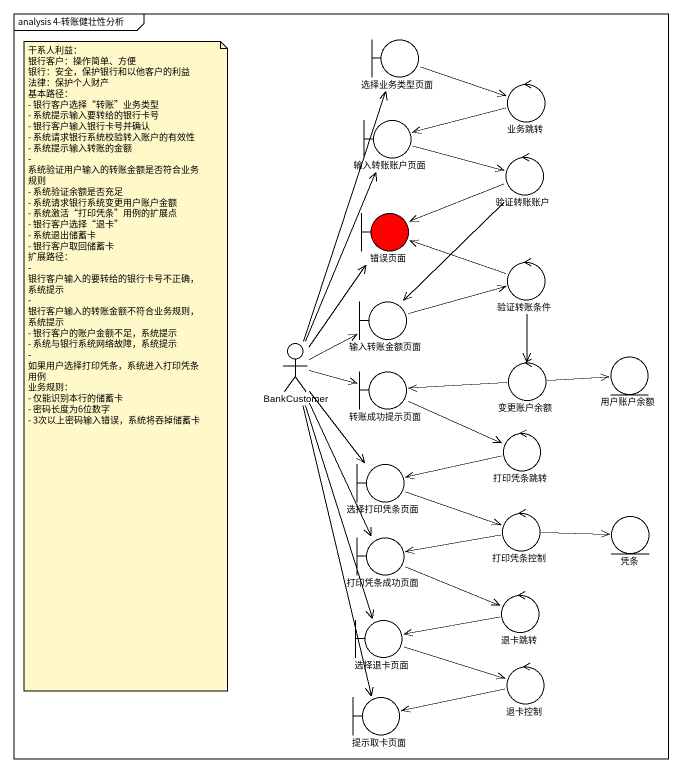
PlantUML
@startuml
mainframe analysis 4-转账健壮性分析
boundary 选择业务类型页面
control 业务跳转
boundary 输入转账账户页面
control 验证转账账户
boundary 错误页面 #FF0000
control 验证转账条件
boundary 输入转账金额页面
actor BankCustomer
boundary 转账成功提示页面
control 变更账户余额
entity 用户账户余额
control 打印凭条跳转
boundary 选择打印凭条页面
boundary 打印凭条成功页面
control 打印凭条控制
entity 凭条
boundary 选择退卡页面
control 退卡跳转
boundary 提示取卡页面
control 退卡控制
选择业务类型页面 -right-> 业务跳转
业务跳转 -left-> 输入转账账户页面
输入转账账户页面 -right-> 验证转账账户
验证转账账户 -left-> 错误页面
验证转账账户 --> 输入转账金额页面
验证转账条件 -left-> 错误页面
验证转账条件 --> 变更账户余额
输入转账金额页面 -right-> 验证转账条件
BankCustomer -up-> 选择业务类型页面
BankCustomer -up-> 输入转账账户页面
BankCustomer -up-> 错误页面
BankCustomer -right-> 输入转账金额页面
BankCustomer -right-> 转账成功提示页面
BankCustomer --> 选择打印凭条页面
BankCustomer --> 打印凭条成功页面
BankCustomer --> 选择退卡页面
BankCustomer --> 提示取卡页面
转账成功提示页面 -right-> 打印凭条跳转
变更账户余额 -left-> 转账成功提示页面
变更账户余额 -right-> 用户账户余额
打印凭条跳转 -left-> 选择打印凭条页面
选择打印凭条页面 -right-> 打印凭条控制
打印凭条成功页面 -right-> 退卡跳转
打印凭条控制 -left-> 打印凭条成功页面
打印凭条控制 -right-> 凭条
选择退卡页面 -right-> 退卡控制
退卡跳转 -left-> 选择退卡页面
退卡控制 -left-> 提示取卡页面
note as N1
  干系人利益：
  银行客户：操作简单、方便
  银行：安全，保护银行和以他客户的利益
  法律：保护个人财产
  基本路径：
  - 银行客户选择“转账”业务类型
  - 系统提示输入要转给的银行卡号
  - 银行客户输入银行卡号并确认
  - 系统请求银行系统校验转入账户的有效性
  - 系统提示输入转账的金额
  - 系统验证用户输入的转账金额是否符合业务规则
  - 系统验证余额是否充足
  - 系统请求银行系统变更用户账户金额
  - 系统激活“打印凭条”用例的扩展点
  - 银行客户选择“退卡”
  - 系统退出储蓄卡
  - 银行客户取回储蓄卡
  扩展路径：
  - 银行客户输入的要转给的银行卡号不正确，系统提示
  - 银行客户输入的转账金额不符合业务规则，系统提示
  - 银行客户的账户金额不足，系统提示
  - 系统与银行系统网络故障，系统提示
  - 如果用户选择打印凭条，系统进入打印凭条用例
  业务规则：
  - 仅能识别本行的储蓄卡
  - 密码长度为6位数字
  - 3次以上密码输入错误，系统将吞掉储蓄卡
end note
@enduml
